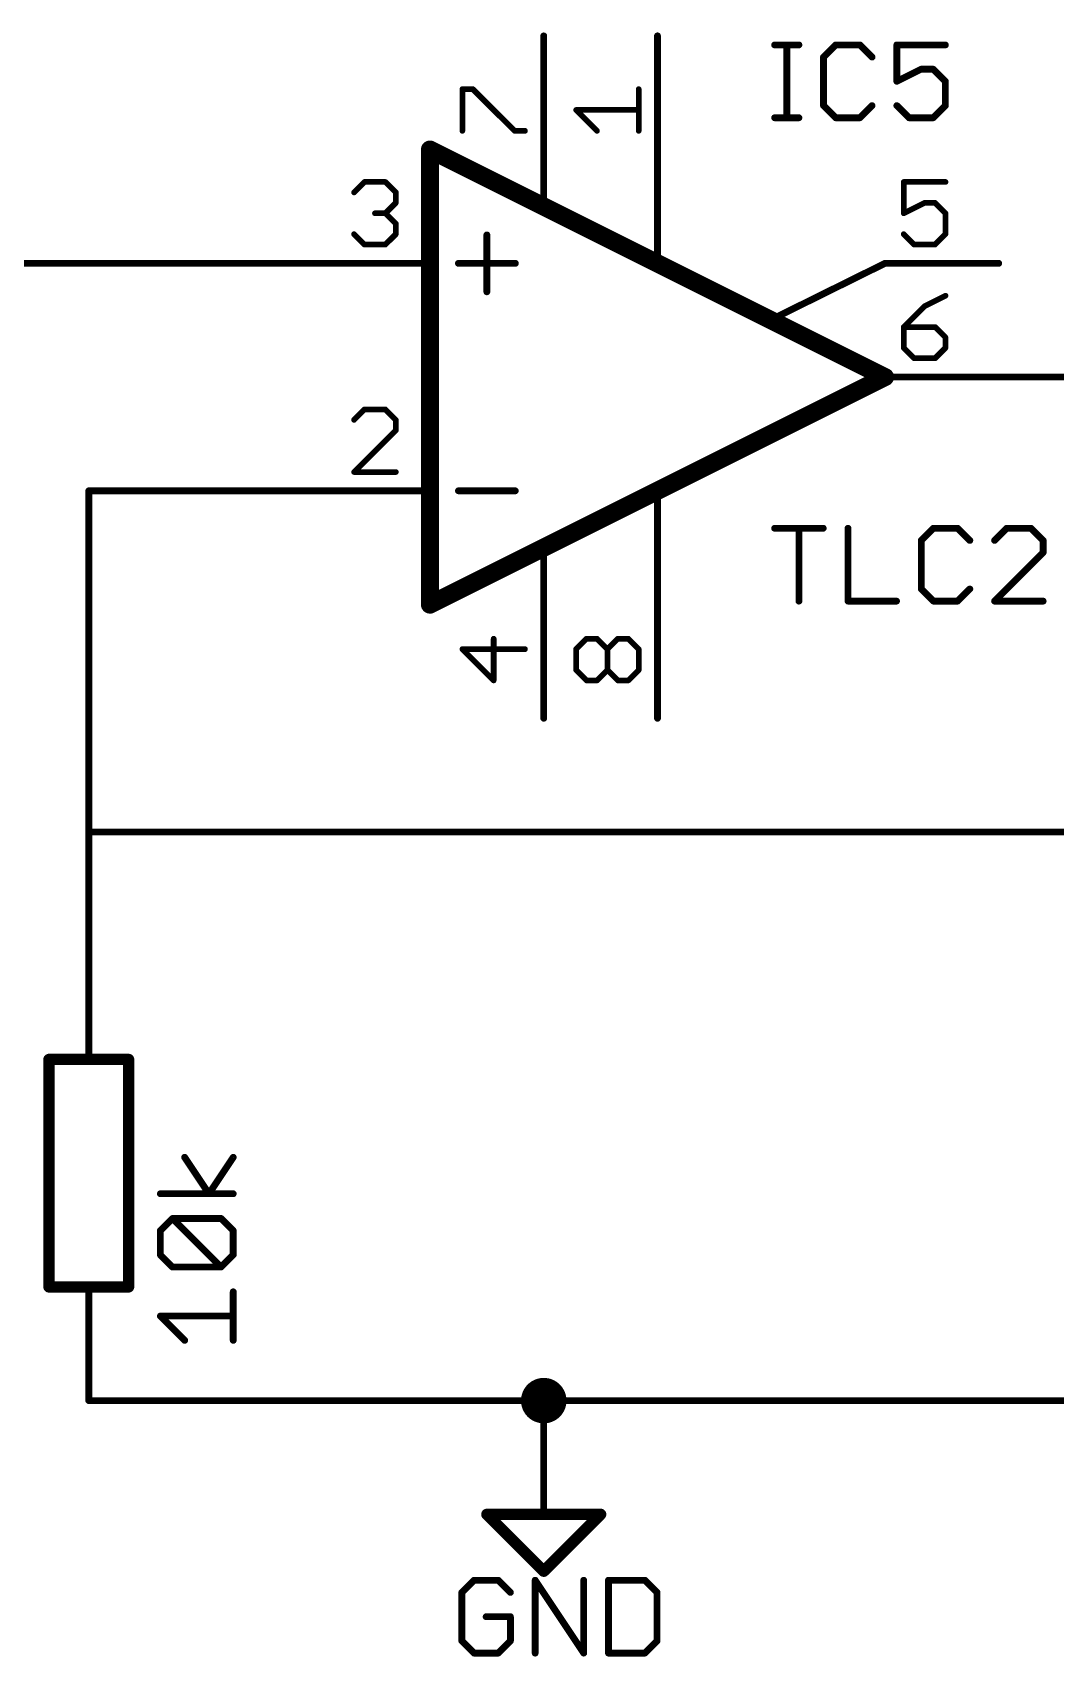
# Model space of a CAD drawing. Extents: x -44 to 217, y -56 to 126.
# Drawn here: x 151.14 to 173.99, y 60.33 to 96.6 of the extents above; entities that cross this region are included whole.
import ezdxf

# ---------------------------------------------------------------- set-up
doc = ezdxf.new("R2010")
doc.units = 0
for name, color, linetype in [('91', 94, 'CONTINUOUS'), ('94', 14, 'CONTINUOUS'), ('95', 251, 'CONTINUOUS'), ('96', 251, 'CONTINUOUS')]:
    doc.layers.add(name, color=color, linetype=linetype)

msp = doc.modelspace()

# ---------------------------------------------------------------- linework, layer by layer
at = {"layer": '91', "const_width": 0.1524}
for points in [[(119.38, 91.44), (157.48, 91.44)], [(172.72, 88.9), (180.34, 88.9)], [(152.4, 78.74), (152.4, 86.36)], [(152.4, 86.36), (157.48, 86.36)], [(160.02, 86.36), (157.48, 86.36)], [(152.4, 76.2), (152.4, 78.74)], [(175.26, 78.74), (152.4, 78.74)], [(152.4, 66.04), (162.56, 66.04)], [(162.56, 66.04), (193.04, 66.04)]]:
    msp.add_lwpolyline(points, dxfattribs=at)
at = {"layer": '91'}
for points, const_width in [([(157.48, 91.4019, 1), (157.48, 91.4781)], 0.0762), ([(172.72, 88.9381, 1), (172.72, 88.8619)], 0.0762), ([(152.4381, 86.36, 1), (152.3619, 86.36)], 0.0762), ([(152.4, 86.3981, 1), (152.4, 86.3219)], 0.0762), ([(157.48, 86.3981, 1), (157.48, 86.3219)], 0.0762), ([(157.48, 86.3219, 1), (157.48, 86.3981)], 0.0762), ([(160.02, 86.3219, 1), (160.02, 86.3981)], 0.0762), ([(152.4381, 78.74, 1), (152.3619, 78.74)], 0.0762), ([(152.4, 78.7781, 1), (152.4, 78.7019)], 0.0762), ([(152.3619, 78.74, 1), (152.4381, 78.74)], 0.0762), ([(152.3619, 76.2, 1), (152.4381, 76.2)], 0.0762), ([(162.56, 65.786, 1), (162.56, 66.294, 1), (162.56, 65.786)], 0.508), ([(152.4, 66.0781, 1), (152.4, 66.0019)], 0.0762), ([(162.56, 66.0781, 1), (162.56, 66.0019)], 0.0762), ([(162.56, 66.0019, 1), (162.56, 66.0781)], 0.0762)]:
    msp.add_lwpolyline(points, format="xyb", dxfattribs=dict(at, const_width=const_width))
at = {"layer": '94'}
for points, const_width in [([(162.56, 96.52), (162.56, 93.98)], 0.1524), ([(165.1, 96.52), (165.1, 93.98)], 0.1524), ([(170.18, 88.9), (160.02, 93.98)], 0.4064), ([(160.02, 93.98), (160.02, 83.82)], 0.4064), ([(162.56, 93.98), (162.56, 92.7862)], 0.1524), ([(165.1, 93.9546), (165.1, 91.5162)], 0.1524), ([(161.29, 92.075), (161.29, 90.805)], 0.1524), ([(157.48, 91.44), (160.02, 91.44)], 0.1524), ([(160.655, 91.44), (161.925, 91.44)], 0.1524), ([(170.18, 91.44), (167.7162, 90.2208)], 0.1524), ([(172.72, 91.44), (170.18, 91.44)], 0.1524), ([(160.02, 83.82), (170.18, 88.9)], 0.4064), ([(172.72, 88.9), (170.18, 88.9)], 0.1524), ([(157.48, 86.36), (160.02, 86.36)], 0.1524), ([(160.655, 86.36), (161.925, 86.36)], 0.1524), ([(165.1, 86.2838), (165.1, 83.82)], 0.1524), ([(162.56, 84.9884), (162.56, 83.82)], 0.1524), ([(162.56, 81.28), (162.56, 83.82)], 0.1524), ([(165.1, 81.28), (165.1, 83.82)], 0.1524), ([(152.4, 76.2), (152.4, 73.66)], 0.1524), ([(151.511, 73.66), (151.511, 68.58)], 0.254), ([(153.289, 73.66), (151.511, 73.66)], 0.254), ([(153.289, 68.58), (153.289, 73.66)], 0.254), ([(153.289, 68.58), (151.511, 68.58)], 0.254), ([(152.4, 66.04), (152.4, 68.58)], 0.1524), ([(162.56, 66.04), (162.56, 63.5)], 0.1524), ([(161.29, 63.5), (163.83, 63.5)], 0.254), ([(162.56, 62.23), (161.29, 63.5)], 0.254), ([(163.83, 63.5), (162.56, 62.23)], 0.254)]:
    msp.add_lwpolyline(points, dxfattribs=dict(at, const_width=const_width))
for points, const_width in [([(162.5981, 96.52, 1), (162.5219, 96.52)], 0.0762), ([(165.1381, 96.52, 1), (165.0619, 96.52)], 0.0762), ([(160.0654, 94.0709, 1), (159.9746, 93.8891)], 0.2032), ([(160.1216, 93.98, 1), (159.9184, 93.98)], 0.2032), ([(162.5981, 93.98, 1), (162.5219, 93.98)], 0.0762), ([(162.5219, 93.98, 1), (162.5981, 93.98)], 0.0762), ([(165.1381, 93.9546, 1), (165.0619, 93.9546)], 0.0762), ([(165.0619, 93.98, 1), (165.1381, 93.98)], 0.0762), ([(162.5219, 92.7862, 1), (162.5981, 92.7862)], 0.0762), ([(161.3281, 92.075, 1), (161.2519, 92.075)], 0.0762), ([(157.48, 91.4781, 1), (157.48, 91.4019)], 0.0762), ([(160.02, 91.4019, 1), (160.02, 91.4781)], 0.0762), ([(160.655, 91.4781, 1), (160.655, 91.4019)], 0.0762), ([(161.925, 91.4019, 1), (161.925, 91.4781)], 0.0762), ([(165.0619, 91.5162, 1), (165.1381, 91.5162)], 0.0762), ([(170.18, 91.4781, 1), (170.18, 91.4019)], 0.0762), ([(170.1969, 91.4059, 1), (170.1631, 91.4741)], 0.0762), ([(172.72, 91.4019, 1), (172.72, 91.4781)], 0.0762), ([(161.2519, 90.805, 1), (161.3281, 90.805)], 0.0762), ([(167.6993, 90.2549, 1), (167.7331, 90.1867)], 0.0762), ([(170.2254, 88.8091, 1), (170.1346, 88.9909)], 0.2032), ([(170.1346, 88.8091, 1), (170.2254, 88.9909)], 0.2032), ([(170.18, 88.9381, 1), (170.18, 88.8619)], 0.0762), ([(172.72, 88.8619, 1), (172.72, 88.9381)], 0.0762), ([(157.48, 86.3981, 1), (157.48, 86.3219)], 0.0762), ([(160.02, 86.3219, 1), (160.02, 86.3981)], 0.0762), ([(160.655, 86.3981, 1), (160.655, 86.3219)], 0.0762), ([(161.925, 86.3219, 1), (161.925, 86.3981)], 0.0762), ([(165.1381, 86.2838, 1), (165.0619, 86.2838)], 0.0762), ([(162.5981, 84.9884, 1), (162.5219, 84.9884)], 0.0762), ([(159.9746, 83.9109, 1), (160.0654, 83.7291)], 0.2032), ([(159.9184, 83.82, 1), (160.1216, 83.82)], 0.2032), ([(162.5981, 83.82, 1), (162.5219, 83.82)], 0.0762), ([(162.5219, 83.82, 1), (162.5981, 83.82)], 0.0762), ([(165.1381, 83.82, 1), (165.0619, 83.82)], 0.0762), ([(165.0619, 83.82, 1), (165.1381, 83.82)], 0.0762), ([(162.5219, 81.28, 1), (162.5981, 81.28)], 0.0762), ([(165.0619, 81.28, 1), (165.1381, 81.28)], 0.0762), ([(152.4381, 76.2, 1), (152.3619, 76.2)], 0.0762), ([(151.5745, 73.66, 1), (151.4475, 73.66)], 0.127), ([(151.511, 73.7235, 1), (151.511, 73.5965)], 0.127), ([(152.3619, 73.66, 1), (152.4381, 73.66)], 0.0762), ([(153.3525, 73.66, 1), (153.2255, 73.66)], 0.127), ([(153.289, 73.5965, 1), (153.289, 73.7235)], 0.127), ([(151.511, 68.6435, 1), (151.511, 68.5165)], 0.127), ([(151.4475, 68.58, 1), (151.5745, 68.58)], 0.127), ([(152.4381, 68.58, 1), (152.3619, 68.58)], 0.0762), ([(153.2255, 68.58, 1), (153.3525, 68.58)], 0.127), ([(153.289, 68.5165, 1), (153.289, 68.6435)], 0.127), ([(152.3619, 66.04, 1), (152.4381, 66.04)], 0.0762), ([(162.5981, 66.04, 1), (162.5219, 66.04)], 0.0762), ([(161.29, 63.5635, 1), (161.29, 63.4365)], 0.127), ([(161.3349, 63.5449, 1), (161.2451, 63.4551)], 0.127), ([(162.5219, 63.5, 1), (162.5981, 63.5)], 0.0762), ([(163.8749, 63.4551, 1), (163.7851, 63.5449)], 0.127), ([(163.83, 63.4365, 1), (163.83, 63.5635)], 0.127), ([(162.5151, 62.2749, 1), (162.6049, 62.1851)], 0.127), ([(162.5151, 62.1851, 1), (162.6049, 62.2749)], 0.127)]:
    msp.add_lwpolyline(points, format="xyb", dxfattribs=dict(at, const_width=const_width))
at = {"layer": '95'}
for points, const_width in [([(167.7162, 96.3182), (168.2585, 96.3182)], 0.1524), ([(167.9874, 94.6912), (167.9874, 96.3182)], 0.1524), ([(169.0788, 96.3182), (168.8076, 96.047)], 0.1524), ([(168.8076, 96.047), (168.8076, 94.9624)], 0.1524), ([(169.6211, 96.3182), (169.0788, 96.3182)], 0.1524), ([(169.8923, 96.047), (169.6211, 96.3182)], 0.1524), ([(171.5295, 96.3182), (170.4448, 96.3182)], 0.1524), ([(170.4448, 96.3182), (170.4448, 95.5047)], 0.1524), ([(170.4448, 95.5047), (170.9871, 95.7759)], 0.1524), ([(170.9871, 95.7759), (171.2583, 95.7759)], 0.1524), ([(171.2583, 95.7759), (171.5295, 95.5047)], 0.1524), ([(160.7427, 94.3991), (160.7427, 95.3312)], 0.127), ([(160.7427, 95.3312), (160.9757, 95.3312)], 0.127), ([(160.9757, 95.3312), (161.9079, 94.3991)], 0.127), ([(164.6809, 94.3991), (164.6809, 95.3312)], 0.127), ([(171.5295, 95.5047), (171.5295, 94.9624)], 0.1524), ([(168.8076, 94.9624), (169.0788, 94.6912)], 0.1524), ([(169.6211, 94.6912), (169.8923, 94.9624)], 0.1524), ([(170.716, 94.6912), (170.4448, 94.9624)], 0.1524), ([(171.5295, 94.9624), (171.2583, 94.6912)], 0.1524), ([(163.7488, 94.3991), (163.2827, 94.8652)], 0.127), ([(163.2827, 94.8652), (164.6809, 94.8652)], 0.127), ([(167.7162, 94.6912), (168.2585, 94.6912)], 0.1524), ([(169.0788, 94.6912), (169.6211, 94.6912)], 0.1524), ([(171.2583, 94.6912), (170.716, 94.6912)], 0.1524), ([(161.9079, 94.3991), (162.1409, 94.3991)], 0.127), ([(158.3246, 93.0243), (158.5577, 93.2573)], 0.127), ([(158.5577, 93.2573), (159.0237, 93.2573)], 0.127), ([(159.0237, 93.2573), (159.2568, 93.0243)], 0.127), ([(171.5312, 93.2573), (170.5991, 93.2573)], 0.127), ([(170.5991, 93.2573), (170.5991, 92.5582)], 0.127), ([(159.2568, 92.7912), (159.0237, 92.5582)], 0.127), ([(159.2568, 93.0243), (159.2568, 92.7912)], 0.127), ([(170.5991, 92.5582), (171.0652, 92.7912)], 0.127), ([(171.0652, 92.7912), (171.2982, 92.7912)], 0.127), ([(171.2982, 92.7912), (171.5312, 92.5582)], 0.127), ([(159.0237, 92.5582), (158.7907, 92.5582)], 0.127), ([(159.0237, 92.5582), (159.2568, 92.3252)], 0.127), ([(171.5312, 92.5582), (171.5312, 92.0921)], 0.127), ([(158.5577, 91.8591), (158.3246, 92.0921)], 0.127), ([(159.2568, 92.0921), (159.0237, 91.8591)], 0.127), ([(159.2568, 92.3252), (159.2568, 92.0921)], 0.127), ([(170.8321, 91.8591), (170.5991, 92.0921)], 0.127), ([(171.5312, 92.0921), (171.2982, 91.8591)], 0.127), ([(159.0237, 91.8591), (158.5577, 91.8591)], 0.127), ([(171.2982, 91.8591), (170.8321, 91.8591)], 0.127), ([(171.5312, 90.7173), (171.0652, 90.4843)], 0.127), ([(171.0652, 90.4843), (170.5991, 90.0182)], 0.127), ([(170.5991, 90.0182), (170.5991, 89.5521)], 0.127), ([(171.2982, 90.0182), (170.5991, 90.0182)], 0.127), ([(171.5312, 89.7852), (171.2982, 90.0182)], 0.127), ([(170.5991, 89.5521), (170.8321, 89.3191)], 0.127), ([(171.2982, 89.3191), (171.5312, 89.5521)], 0.127), ([(171.5312, 89.5521), (171.5312, 89.7852)], 0.127), ([(170.8321, 89.3191), (171.2982, 89.3191)], 0.127), ([(158.5577, 88.1773), (158.3246, 87.9443)], 0.127), ([(159.0237, 88.1773), (158.5577, 88.1773)], 0.127), ([(159.2568, 87.9443), (159.0237, 88.1773)], 0.127), ([(159.2568, 87.7112), (159.2568, 87.9443)], 0.127), ([(158.3246, 86.7791), (159.2568, 87.7112)], 0.127), ([(159.2568, 86.7791), (158.3246, 86.7791)], 0.127), ([(161.4418, 82.1246), (161.4418, 83.0568)], 0.127), ([(163.2827, 82.8237), (163.5157, 83.0568)], 0.127), ([(163.5157, 83.0568), (163.7488, 83.0568)], 0.127), ([(163.7488, 83.0568), (163.9818, 82.8237)], 0.127), ([(163.9818, 82.8237), (164.2148, 83.0568)], 0.127), ([(164.2148, 83.0568), (164.4479, 83.0568)], 0.127), ([(164.4479, 83.0568), (164.6809, 82.8237)], 0.127), ([(162.1409, 82.8237), (160.7427, 82.8237)], 0.127), ([(160.7427, 82.8237), (161.4418, 82.1246)], 0.127), ([(163.2827, 82.3577), (163.2827, 82.8237)], 0.127), ([(163.9818, 82.3577), (163.9818, 82.8237)], 0.127), ([(164.6809, 82.8237), (164.6809, 82.3577)], 0.127), ([(163.5157, 82.1246), (163.2827, 82.3577)], 0.127), ([(163.9818, 82.3577), (163.7488, 82.1246)], 0.127), ([(164.2148, 82.1246), (163.9818, 82.3577)], 0.127), ([(164.6809, 82.3577), (164.4479, 82.1246)], 0.127), ([(163.7488, 82.1246), (163.5157, 82.1246)], 0.127), ([(164.4479, 82.1246), (164.2148, 82.1246)], 0.127)]:
    msp.add_lwpolyline(points, dxfattribs=dict(at, const_width=const_width))
for points, const_width in [([(167.7162, 96.3563, 1), (167.7162, 96.2801)], 0.0762), ([(168.0255, 96.3182, 1), (167.9493, 96.3182)], 0.0762), ([(168.2585, 96.2801, 1), (168.2585, 96.3563)], 0.0762), ([(168.8457, 96.047, 1), (168.7695, 96.047)], 0.0762), ([(169.0788, 96.3563, 1), (169.0788, 96.2801)], 0.0762), ([(169.1057, 96.2912, 1), (169.0519, 96.3451)], 0.0762), ([(169.6481, 96.3451, 1), (169.5942, 96.2912)], 0.0762), ([(169.6211, 96.2801, 1), (169.6211, 96.3563)], 0.0762), ([(170.4448, 96.3563, 1), (170.4448, 96.2801)], 0.0762), ([(170.4829, 96.3182, 1), (170.4067, 96.3182)], 0.0762), ([(171.5295, 96.2801, 1), (171.5295, 96.3563)], 0.0762), ([(168.7807, 96.074, 1), (168.8346, 96.0201)], 0.0762), ([(169.8654, 96.0201, 1), (169.9192, 96.074)], 0.0762), ([(170.9871, 95.814, 1), (170.9871, 95.7378)], 0.0762), ([(171.0042, 95.7418, 1), (170.9701, 95.8099)], 0.0762), ([(171.2852, 95.8028, 1), (171.2313, 95.7489)], 0.0762), ([(171.2583, 95.7378, 1), (171.2583, 95.814)], 0.0762), ([(160.7427, 95.363, 1), (160.7427, 95.2995)], 0.0635), ([(160.7745, 95.3312, 1), (160.711, 95.3312)], 0.0635), ([(160.9982, 95.3537, 1), (160.9533, 95.3088)], 0.0635), ([(160.9757, 95.2995, 1), (160.9757, 95.363)], 0.0635), ([(164.7126, 95.3312, 1), (164.6492, 95.3312)], 0.0635), ([(170.4278, 95.5388, 1), (170.4618, 95.4706)], 0.0762), ([(170.4067, 95.5047, 1), (170.4829, 95.5047)], 0.0762), ([(171.5676, 95.5047, 1), (171.4914, 95.5047)], 0.0762), ([(171.5025, 95.4778, 1), (171.5564, 95.5316)], 0.0762), ([(168.8346, 94.9893, 1), (168.7807, 94.9354)], 0.0762), ([(169.9192, 94.9354, 1), (169.8654, 94.9893)], 0.0762), ([(170.4717, 94.9893, 1), (170.4179, 94.9354)], 0.0762), ([(171.5564, 94.9354, 1), (171.5025, 94.9893)], 0.0762), ([(163.2827, 94.8969, 1), (163.2827, 94.8334)], 0.0635), ([(163.3052, 94.8876, 1), (163.2603, 94.8427)], 0.0635), ([(164.6809, 94.8334, 1), (164.6809, 94.8969)], 0.0635), ([(167.7162, 94.7293, 1), (167.7162, 94.6531)], 0.0762), ([(167.9493, 94.6912, 1), (168.0255, 94.6912)], 0.0762), ([(168.2585, 94.6531, 1), (168.2585, 94.7293)], 0.0762), ([(168.7695, 94.9624, 1), (168.8457, 94.9624)], 0.0762), ([(169.0788, 94.7293, 1), (169.0788, 94.6531)], 0.0762), ([(169.0519, 94.6643, 1), (169.1057, 94.7181)], 0.0762), ([(169.5942, 94.7181, 1), (169.6481, 94.6643)], 0.0762), ([(169.6211, 94.6531, 1), (169.6211, 94.7293)], 0.0762), ([(170.716, 94.7293, 1), (170.716, 94.6531)], 0.0762), ([(170.689, 94.6643, 1), (170.7429, 94.7181)], 0.0762), ([(171.2313, 94.7181, 1), (171.2852, 94.6643)], 0.0762), ([(171.2583, 94.6531, 1), (171.2583, 94.7293)], 0.0762), ([(171.4914, 94.9624, 1), (171.5676, 94.9624)], 0.0762), ([(160.711, 94.3991, 1), (160.7745, 94.3991)], 0.0635), ([(161.9079, 94.4309, 1), (161.9079, 94.3674)], 0.0635), ([(161.8854, 94.3766, 1), (161.9303, 94.4216)], 0.0635), ([(162.1409, 94.3674, 1), (162.1409, 94.4309)], 0.0635), ([(163.7263, 94.3766, 1), (163.7712, 94.4216)], 0.0635), ([(164.6492, 94.3991, 1), (164.7126, 94.3991)], 0.0635), ([(158.5577, 93.289, 1), (158.5577, 93.2255)], 0.0635), ([(158.5801, 93.2348, 1), (158.5352, 93.2797)], 0.0635), ([(159.0462, 93.2797, 1), (159.0013, 93.2348)], 0.0635), ([(159.0237, 93.2255, 1), (159.0237, 93.289)], 0.0635), ([(170.5991, 93.289, 1), (170.5991, 93.2255)], 0.0635), ([(170.6309, 93.2573, 1), (170.5674, 93.2573)], 0.0635), ([(171.5312, 93.2255, 1), (171.5312, 93.289)], 0.0635), ([(158.3022, 93.0467, 1), (158.3471, 93.0018)], 0.0635), ([(159.2885, 93.0243, 1), (159.225, 93.0243)], 0.0635), ([(159.2343, 93.0018, 1), (159.2792, 93.0467)], 0.0635), ([(159.2792, 92.7688, 1), (159.2343, 92.8137)], 0.0635), ([(171.0652, 92.823, 1), (171.0652, 92.7595)], 0.0635), ([(171.0794, 92.7628, 1), (171.051, 92.8196)], 0.0635), ([(171.3206, 92.8137, 1), (171.2757, 92.7688)], 0.0635), ([(171.2982, 92.7595, 1), (171.2982, 92.823)], 0.0635), ([(158.7907, 92.5899, 1), (158.7907, 92.5264)], 0.0635), ([(159.0462, 92.5806, 1), (159.0013, 92.5357)], 0.0635), ([(159.0013, 92.5806, 1), (159.0462, 92.5357)], 0.0635), ([(159.0237, 92.5264, 1), (159.0237, 92.5899)], 0.0635), ([(159.225, 92.7912, 1), (159.2885, 92.7912)], 0.0635), ([(170.5849, 92.5866, 1), (170.6133, 92.5298)], 0.0635), ([(170.5674, 92.5582, 1), (170.6309, 92.5582)], 0.0635), ([(171.563, 92.5582, 1), (171.4995, 92.5582)], 0.0635), ([(171.5088, 92.5357, 1), (171.5537, 92.5806)], 0.0635), ([(158.3471, 92.1146, 1), (158.3022, 92.0697)], 0.0635), ([(159.2885, 92.3252, 1), (159.225, 92.3252)], 0.0635), ([(159.2343, 92.3027, 1), (159.2792, 92.3476)], 0.0635), ([(159.2792, 92.0697, 1), (159.2343, 92.1146)], 0.0635), ([(170.6216, 92.1146, 1), (170.5766, 92.0697)], 0.0635), ([(171.5537, 92.0697, 1), (171.5088, 92.1146)], 0.0635), ([(158.5577, 91.8909, 1), (158.5577, 91.8273)], 0.0635), ([(158.5352, 91.8366, 1), (158.5801, 91.8816)], 0.0635), ([(159.0013, 91.8816, 1), (159.0462, 91.8366)], 0.0635), ([(159.0237, 91.8273, 1), (159.0237, 91.8909)], 0.0635), ([(159.225, 92.0921, 1), (159.2885, 92.0921)], 0.0635), ([(170.8321, 91.8909, 1), (170.8321, 91.8273)], 0.0635), ([(170.8097, 91.8366, 1), (170.8546, 91.8816)], 0.0635), ([(171.2757, 91.8816, 1), (171.3206, 91.8366)], 0.0635), ([(171.2982, 91.8273, 1), (171.2982, 91.8909)], 0.0635), ([(171.4995, 92.0921, 1), (171.563, 92.0921)], 0.0635), ([(171.5454, 90.6889, 1), (171.517, 90.7457)], 0.0635), ([(171.051, 90.5127, 1), (171.0794, 90.4559)], 0.0635), ([(171.0876, 90.4618, 1), (171.0427, 90.5067)], 0.0635), ([(170.5991, 90.0499, 1), (170.5991, 89.9864)], 0.0635), ([(170.5766, 90.0406, 1), (170.6216, 89.9957)], 0.0635), ([(170.6309, 90.0182, 1), (170.5674, 90.0182)], 0.0635), ([(171.3206, 90.0406, 1), (171.2757, 89.9957)], 0.0635), ([(171.2982, 89.9864, 1), (171.2982, 90.0499)], 0.0635), ([(170.6216, 89.5746, 1), (170.5766, 89.5297)], 0.0635), ([(171.563, 89.7852, 1), (171.4995, 89.7852)], 0.0635), ([(171.5088, 89.7627, 1), (171.5537, 89.8076)], 0.0635), ([(171.5537, 89.5297, 1), (171.5088, 89.5746)], 0.0635), ([(170.5674, 89.5521, 1), (170.6309, 89.5521)], 0.0635), ([(170.8321, 89.3509, 1), (170.8321, 89.2874)], 0.0635), ([(170.8097, 89.2966, 1), (170.8546, 89.3416)], 0.0635), ([(171.2757, 89.3416, 1), (171.3206, 89.2966)], 0.0635), ([(171.2982, 89.2874, 1), (171.2982, 89.3509)], 0.0635), ([(171.4995, 89.5521, 1), (171.563, 89.5521)], 0.0635), ([(158.5577, 88.209, 1), (158.5577, 88.1455)], 0.0635), ([(158.5801, 88.1548, 1), (158.5352, 88.1997)], 0.0635), ([(159.0462, 88.1997, 1), (159.0013, 88.1548)], 0.0635), ([(159.0237, 88.1455, 1), (159.0237, 88.209)], 0.0635), ([(158.3022, 87.9667, 1), (158.3471, 87.9218)], 0.0635), ([(159.2885, 87.9443, 1), (159.225, 87.9443)], 0.0635), ([(159.2343, 87.9218, 1), (159.2792, 87.9667)], 0.0635), ([(159.225, 87.7112, 1), (159.2885, 87.7112)], 0.0635), ([(159.2792, 87.6888, 1), (159.2343, 87.7337)], 0.0635), ([(158.3246, 86.8109, 1), (158.3246, 86.7473)], 0.0635), ([(158.3022, 86.8016, 1), (158.3471, 86.7566)], 0.0635), ([(159.2568, 86.7473, 1), (159.2568, 86.8109)], 0.0635), ([(161.4736, 83.0568, 1), (161.4101, 83.0568)], 0.0635), ([(163.5157, 83.0885, 1), (163.5157, 83.025)], 0.0635), ([(163.5382, 83.0343, 1), (163.4933, 83.0792)], 0.0635), ([(163.7712, 83.0792, 1), (163.7263, 83.0343)], 0.0635), ([(163.7488, 83.025, 1), (163.7488, 83.0885)], 0.0635), ([(164.2148, 83.0885, 1), (164.2148, 83.025)], 0.0635), ([(164.2373, 83.0343, 1), (164.1924, 83.0792)], 0.0635), ([(164.4703, 83.0792, 1), (164.4254, 83.0343)], 0.0635), ([(164.4479, 83.025, 1), (164.4479, 83.0885)], 0.0635), ([(160.7427, 82.8555, 1), (160.7427, 82.792)], 0.0635), ([(160.7652, 82.8462, 1), (160.7203, 82.8013)], 0.0635), ([(162.1409, 82.792, 1), (162.1409, 82.8555)], 0.0635), ([(163.3145, 82.8237, 1), (163.251, 82.8237)], 0.0635), ([(163.2603, 82.8462, 1), (163.3052, 82.8013)], 0.0635), ([(164.0136, 82.8237, 1), (163.9501, 82.8237)], 0.0635), ([(163.9594, 82.8462, 1), (164.0043, 82.8013)], 0.0635), ([(163.9594, 82.8013, 1), (164.0043, 82.8462)], 0.0635), ([(164.7126, 82.8237, 1), (164.6492, 82.8237)], 0.0635), ([(164.6584, 82.8013, 1), (164.7034, 82.8462)], 0.0635), ([(163.3052, 82.3801, 1), (163.2603, 82.3352)], 0.0635), ([(163.251, 82.3577, 1), (163.3145, 82.3577)], 0.0635), ([(164.0043, 82.3801, 1), (163.9594, 82.3352)], 0.0635), ([(163.9501, 82.3577, 1), (164.0136, 82.3577)], 0.0635), ([(164.0043, 82.3352, 1), (163.9594, 82.3801)], 0.0635), ([(164.6492, 82.3577, 1), (164.7126, 82.3577)], 0.0635), ([(164.7034, 82.3352, 1), (164.6584, 82.3801)], 0.0635), ([(161.4101, 82.1246, 1), (161.4736, 82.1246)], 0.0635), ([(161.4194, 82.1022, 1), (161.4643, 82.1471)], 0.0635), ([(163.5157, 82.1564, 1), (163.5157, 82.0929)], 0.0635), ([(163.4933, 82.1022, 1), (163.5382, 82.1471)], 0.0635), ([(163.7263, 82.1471, 1), (163.7712, 82.1022)], 0.0635), ([(163.7488, 82.0929, 1), (163.7488, 82.1564)], 0.0635), ([(164.2148, 82.1564, 1), (164.2148, 82.0929)], 0.0635), ([(164.1924, 82.1022, 1), (164.2373, 82.1471)], 0.0635), ([(164.4254, 82.1471, 1), (164.4703, 82.1022)], 0.0635), ([(164.4479, 82.0929, 1), (164.4479, 82.1564)], 0.0635)]:
    msp.add_lwpolyline(points, format="xyb", dxfattribs=dict(at, const_width=const_width))
at = {"layer": '96', "const_width": 0.1524}
for points in [[(167.7162, 85.5232), (168.8009, 85.5232)], [(168.2585, 83.8962), (168.2585, 85.5232)], [(169.3534, 85.5232), (169.3534, 83.8962)], [(171.2617, 85.5232), (170.9905, 85.252)], [(170.9905, 85.252), (170.9905, 84.1674)], [(171.804, 85.5232), (171.2617, 85.5232)], [(172.0752, 85.252), (171.804, 85.5232)], [(172.8988, 85.5232), (172.6277, 85.252)], [(173.4412, 85.5232), (172.8988, 85.5232)], [(173.7123, 85.252), (173.4412, 85.5232)], [(173.7123, 84.9809), (173.7123, 85.252)], [(172.6277, 83.8962), (173.7123, 84.9809)], [(170.9905, 84.1674), (171.2617, 83.8962)], [(171.804, 83.8962), (172.0752, 84.1674)], [(169.3534, 83.8962), (170.438, 83.8962)], [(171.2617, 83.8962), (171.804, 83.8962)], [(173.7123, 83.8962), (172.6277, 83.8962)], [(155.0835, 70.6605), (154.5411, 71.474)], [(155.6258, 71.474), (155.0835, 70.6605)], [(155.6258, 70.6605), (153.9988, 70.6605)], [(153.9988, 69.8368), (154.27, 70.108)], [(154.27, 70.108), (155.3546, 70.108)], [(155.3546, 69.0234), (154.27, 70.108)], [(155.3546, 70.108), (155.6258, 69.8368)], [(153.9988, 69.2945), (153.9988, 69.8368)], [(155.6258, 69.8368), (155.6258, 69.2945)], [(154.27, 69.0234), (153.9988, 69.2945)], [(155.6258, 69.2945), (155.3546, 69.0234)], [(155.3546, 69.0234), (154.27, 69.0234)], [(155.6258, 67.3862), (155.6258, 68.4709)], [(154.5411, 67.3862), (153.9988, 67.9285)], [(153.9988, 67.9285), (155.6258, 67.9285)], [(161.0024, 62.0282), (160.7312, 61.757)], [(161.5447, 62.0282), (161.0024, 62.0282)], [(161.8159, 61.757), (161.5447, 62.0282)], [(162.3684, 60.4012), (162.3684, 62.0282)], [(162.3684, 62.0282), (163.453, 60.4012)], [(163.453, 60.4012), (163.453, 62.0282)], [(164.0055, 62.0282), (164.0055, 60.4012)], [(164.819, 62.0282), (164.0055, 62.0282)], [(165.0902, 61.757), (164.819, 62.0282)], [(160.7312, 61.757), (160.7312, 60.6724)], [(165.0902, 60.6724), (165.0902, 61.757)], [(161.8159, 61.2147), (161.2735, 61.2147)], [(161.8159, 60.6724), (161.8159, 61.2147)], [(160.7312, 60.6724), (161.0024, 60.4012)], [(161.5447, 60.4012), (161.8159, 60.6724)], [(164.819, 60.4012), (165.0902, 60.6724)], [(161.0024, 60.4012), (161.5447, 60.4012)], [(164.0055, 60.4012), (164.819, 60.4012)]]:
    msp.add_lwpolyline(points, dxfattribs=at)
at = {"layer": '96', "const_width": 0.0762}
for points in [[(167.7162, 85.5613, 1), (167.7162, 85.4851)], [(168.2966, 85.5232, 1), (168.2204, 85.5232)], [(168.8009, 85.4851, 1), (168.8009, 85.5613)], [(169.3915, 85.5232, 1), (169.3153, 85.5232)], [(171.0286, 85.252, 1), (170.9524, 85.252)], [(170.9636, 85.279, 1), (171.0175, 85.2251)], [(171.2617, 85.5613, 1), (171.2617, 85.4851)], [(171.2886, 85.4962, 1), (171.2347, 85.5501)], [(171.8309, 85.5501, 1), (171.7771, 85.4962)], [(171.804, 85.4851, 1), (171.804, 85.5613)], [(172.0482, 85.2251, 1), (172.1021, 85.279)], [(172.6007, 85.279, 1), (172.6546, 85.2251)], [(172.8988, 85.5613, 1), (172.8988, 85.4851)], [(172.9258, 85.4962, 1), (172.8719, 85.5501)], [(173.4681, 85.5501, 1), (173.4142, 85.4962)], [(173.4412, 85.4851, 1), (173.4412, 85.5613)], [(173.7504, 85.252, 1), (173.6742, 85.252)], [(173.6854, 85.2251, 1), (173.7393, 85.279)], [(173.6742, 84.9809, 1), (173.7504, 84.9809)], [(173.7393, 84.9539, 1), (173.6854, 85.0078)], [(171.0175, 84.1943, 1), (170.9636, 84.1404)], [(170.9524, 84.1674, 1), (171.0286, 84.1674)], [(172.1021, 84.1404, 1), (172.0482, 84.1943)], [(168.2204, 83.8962, 1), (168.2966, 83.8962)], [(169.3534, 83.9343, 1), (169.3534, 83.8581)], [(169.3153, 83.8962, 1), (169.3915, 83.8962)], [(170.438, 83.8581, 1), (170.438, 83.9343)], [(171.2617, 83.9343, 1), (171.2617, 83.8581)], [(171.2347, 83.8693, 1), (171.2886, 83.9231)], [(171.7771, 83.9231, 1), (171.8309, 83.8693)], [(171.804, 83.8581, 1), (171.804, 83.9343)], [(172.6277, 83.9343, 1), (172.6277, 83.8581)], [(172.6007, 83.9231, 1), (172.6546, 83.8693)], [(173.7123, 83.8581, 1), (173.7123, 83.9343)], [(154.5728, 71.4951, 1), (154.5094, 71.4529)], [(155.6575, 71.4529, 1), (155.5941, 71.4951)], [(153.9988, 70.6986, 1), (153.9988, 70.6224)], [(155.6258, 70.6224, 1), (155.6258, 70.6986)], [(155.0518, 70.6816, 1), (155.1152, 70.6394)], [(155.0518, 70.6394, 1), (155.1152, 70.6816)], [(154.2969, 70.135, 1), (154.243, 70.0811)], [(154.27, 70.1461, 1), (154.27, 70.0699)], [(154.2969, 70.0811, 1), (154.243, 70.135)], [(155.3816, 70.135, 1), (155.3277, 70.0811)], [(155.3546, 70.0699, 1), (155.3546, 70.1461)], [(154.0369, 69.8368, 1), (153.9607, 69.8368)], [(153.9719, 69.8638, 1), (154.0258, 69.8099)], [(155.6639, 69.8368, 1), (155.5877, 69.8368)], [(155.5989, 69.8099, 1), (155.6527, 69.8638)], [(154.0258, 69.3215, 1), (153.9719, 69.2676)], [(153.9607, 69.2945, 1), (154.0369, 69.2945)], [(155.5877, 69.2945, 1), (155.6639, 69.2945)], [(155.6527, 69.2676, 1), (155.5989, 69.3215)], [(154.27, 69.0615, 1), (154.27, 68.9853)], [(154.243, 68.9964, 1), (154.2969, 69.0503)], [(155.3277, 69.0503, 1), (155.3816, 68.9964)], [(155.3277, 68.9964, 1), (155.3816, 69.0503)], [(155.3546, 68.9853, 1), (155.3546, 69.0615)], [(155.6639, 68.4709, 1), (155.5877, 68.4709)], [(154.0258, 67.9555, 1), (153.9719, 67.9016)], [(153.9988, 67.9666, 1), (153.9988, 67.8904)], [(155.6258, 67.8904, 1), (155.6258, 67.9666)], [(154.5142, 67.3593, 1), (154.5681, 67.4131)], [(155.5877, 67.3862, 1), (155.6639, 67.3862)], [(161.0024, 62.0663, 1), (161.0024, 61.9901)], [(161.0293, 62.0012, 1), (160.9754, 62.0551)], [(161.5716, 62.0551, 1), (161.5178, 62.0012)], [(161.5447, 61.9901, 1), (161.5447, 62.0663)], [(162.4065, 62.0282, 1), (162.3303, 62.0282)], [(162.4001, 62.0493, 1), (162.3367, 62.0071)], [(163.4911, 62.0282, 1), (163.4149, 62.0282)], [(164.0436, 62.0282, 1), (163.9674, 62.0282)], [(164.0055, 62.0663, 1), (164.0055, 61.9901)], [(164.8459, 62.0551, 1), (164.7921, 62.0012)], [(164.819, 61.9901, 1), (164.819, 62.0663)], [(160.7693, 61.757, 1), (160.6931, 61.757)], [(160.7043, 61.784, 1), (160.7581, 61.7301)], [(161.7889, 61.7301, 1), (161.8428, 61.784)], [(165.1283, 61.757, 1), (165.0521, 61.757)], [(165.0632, 61.7301, 1), (165.1171, 61.784)], [(161.2735, 61.2528, 1), (161.2735, 61.1766)], [(161.854, 61.2147, 1), (161.7778, 61.2147)], [(161.8159, 61.1766, 1), (161.8159, 61.2528)], [(160.7581, 60.6993, 1), (160.7043, 60.6454)], [(160.6931, 60.6724, 1), (160.7693, 60.6724)], [(161.7778, 60.6724, 1), (161.854, 60.6724)], [(161.8428, 60.6454, 1), (161.7889, 60.6993)], [(165.0521, 60.6724, 1), (165.1283, 60.6724)], [(165.1171, 60.6454, 1), (165.0632, 60.6993)], [(161.0024, 60.4393, 1), (161.0024, 60.3631)], [(160.9754, 60.3743, 1), (161.0293, 60.4281)], [(161.5178, 60.4281, 1), (161.5716, 60.3743)], [(161.5447, 60.3631, 1), (161.5447, 60.4393)], [(162.3303, 60.4012, 1), (162.4065, 60.4012)], [(163.4149, 60.4012, 1), (163.4911, 60.4012)], [(163.4213, 60.3801, 1), (163.4847, 60.4223)], [(164.0055, 60.4393, 1), (164.0055, 60.3631)], [(163.9674, 60.4012, 1), (164.0436, 60.4012)], [(164.7921, 60.4281, 1), (164.8459, 60.3743)], [(164.819, 60.3631, 1), (164.819, 60.4393)]]:
    msp.add_lwpolyline(points, format="xyb", dxfattribs=at)

doc.saveas('drawing.dxf')
